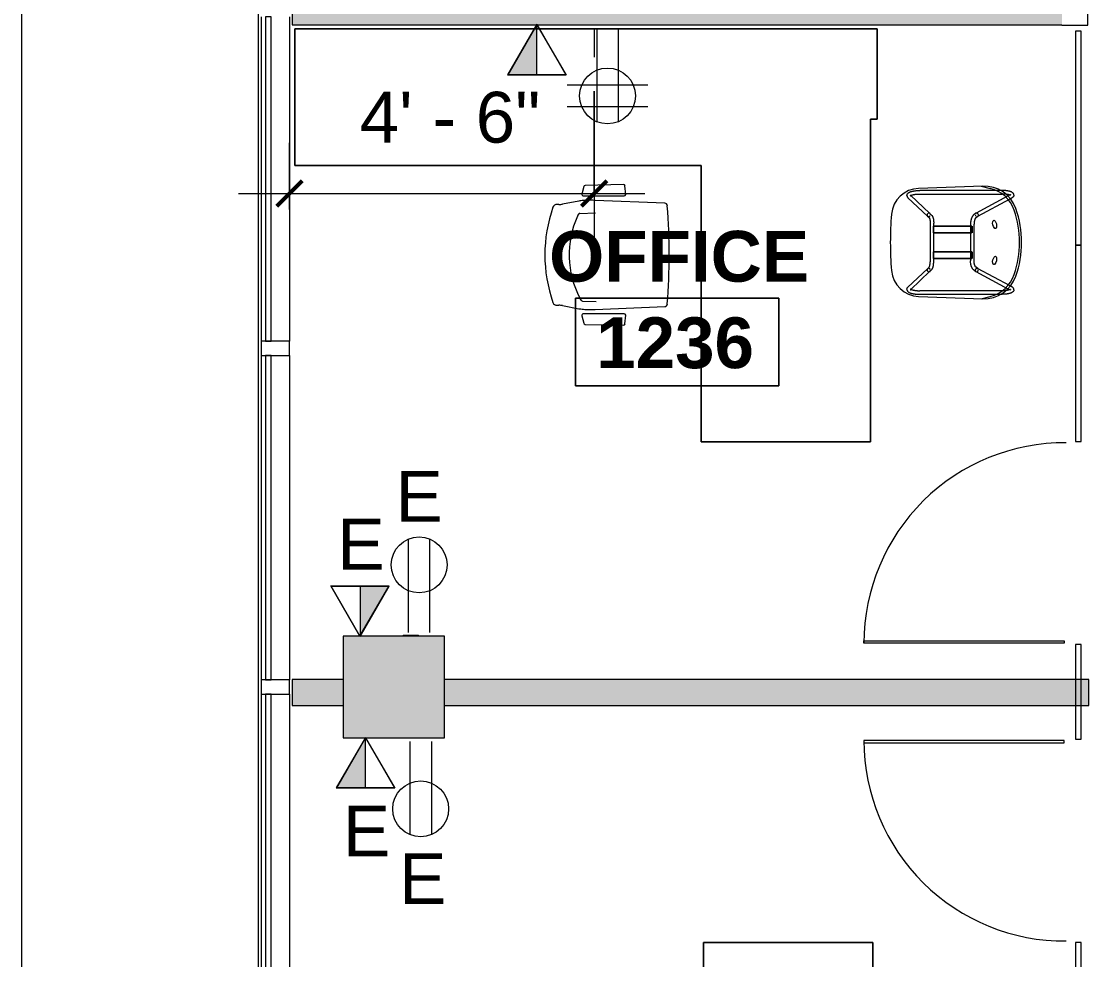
# Model space of a CAD drawing. Header units: inches. Extents: x -326 to 986, y -79 to 1436.
# Drawn here: x -272.6 to -83.5, y 898.2 to 1064.5 of the extents above; entities that cross this region are included whole.
import ezdxf

# ---------------------------------------------------------------- set-up
doc = ezdxf.new("R2010")
doc.units = ezdxf.units.IN
doc.header["$LTSCALE"] = 48
doc.header["$MEASUREMENT"] = 0
for name, color, linetype, lineweight in [('A-ANNO-DIMS', 8, 'Continuous', 9), ('A-ANNO-DIMS-96', 8, 'Continuous', 9), ('A-ANNO-NOTE', 4, 'Continuous', 13), ('A-AREA-IDEN', 1, 'Continuous', 9), ('A-DETL-THIN', 8, 'Continuous', 9), ('A-DOOR', 8, 'Continuous', 13), ('A-GENM', 8, 'Continuous', 9), ('A-GLAZ-CURT', 8, 'Continuous', 9), ('A-GLAZ-CWMG', 8, 'Continuous', 9), ('A-WALL', 8, 'Continuous', 13), ('A-WALL-PATT', 8, 'Continuous', 13), ('E-ELEC-FIXT', 4, 'Continuous', 13), ('I-FURN', 47, 'Continuous', 9), ('S-COLS', 8, 'Continuous', 13)]:
    doc.layers.add(name, color=color, linetype=linetype, lineweight=lineweight)
doc.styles.add('Swis721 Lt BT', font='swissl.ttf', dxfattribs={"height": 9})
doc.styles.add('Swis721 Lt BT_B', font='', dxfattribs={"height": 9})
doc.styles.get('Swis721 Lt BT_B').set_extended_font_data('Swis721 Lt BT', bold=True)
doc.dimstyles.new('OTJ_-_3_32__Linear__1_2__Tolerance', dxfattribs={"dimscale": 12, "dimtxt": 9.497835, "dimasz": 0.375, "dimexe": 0.75, "dimexo": 0.5, "dimgap": 0.5, "dimtad": 1, "dimdec": 1, "dimrnd": 0.5, "dimzin": 3, "dimdsep": 46, "dimlunit": 4, "dimtxsty": 'Swis721 Lt BT', "dimblk1": 'OBLIQUE', "dimblk2": 'OBLIQUE', "dimsah": 1, "dimcen": 0.09, "dimdle": 0.75, "dimazin": 0, "dimtfac": 1, "dimtdec": 4, "dimtix": 1, "dimtmove": 0, "dimatfit": 3, "dimfxl": 1, "dimtvp": 1, "dimfrac": 2, "dimtolj": 1, "dimtzin": 0, "dimarcsym": 2})

# ---------------------------------------------------------------- blocks, each defined once
blk = doc.blocks.new('Concrete-Square-Column - 18 x 18-6977650-Level XX  POWER _ SIGNAL NEW')
at = {"layer": 'S-COLS'}
blk.add_hatch(color=256, dxfattribs=at).paths.add_polyline_path([(-3.86, -9), (9, -9), (9, 9), (-9, 9), (-9, -9)], flags=0)
for p, q in [((9, 9), (-9, 9)), ((-9, 9), (-9, -9)), ((9, -9), (9, 9)), ((-9, -9), (9, -9))]:
    blk.add_line(p, q, dxfattribs=at)
blk = doc.blocks.new('System Panel - Glazed - Offset-8500634-Level XX  POWER _ SIGNAL NEW')
at = {"layer": 'A-GLAZ-CURT'}
for p, q in [((28.75, 1.75), (-28.75, 1.75)), ((-28.75, 1.75), (-28.75, 0.75)), ((-28.75, 0.75), (28.75, 0.75)), ((28.75, 0.75), (28.75, 1.75))]:
    blk.add_line(p, q, dxfattribs=at)
blk = doc.blocks.new('Rectangular Mullion - 2_5_ x 5_ rectangular-V7-Level XX  POWER _ SIGNAL NEW')
at = {"layer": 'A-GLAZ-CWMG'}
for p, q in [((496.64, -13.97), (554.14, -13.97)), ((496.64, -18.97), (554.14, -18.97))]:
    blk.add_line(p, q, dxfattribs=at)
blk = doc.blocks.new('Rectangular Mullion - 2_5_ x 5_ rectangular-8463284-Level XX  POWER _ SIGNAL NEW')
at = {"layer": 'A-GLAZ-CWMG'}
for p, q in [((-1.25, 2.5), (1.25, 2.5)), ((-1.25, -2.5), (-1.25, 2.5)), ((1.25, 2.5), (1.25, -2.5)), ((1.25, -2.5), (-1.25, -2.5))]:
    blk.add_line(p, q, dxfattribs=at)
blk = doc.blocks.new('Furniture 2 - Furniture 2-7943969-Level XX  POWER _ SIGNAL NEW')
at = {"layer": 'I-FURN'}
for p, q in [((-224.15, 1063.12), (-224.15, 1038.9)), ((-120.98, 1063.12), (-224.15, 1063.12)), ((-224.15, 1063.12), (-120.98, 1063.12)), ((-224.15, 1038.9), (-224.15, 1063.12)), ((-120.98, 1047.12), (-120.98, 1063.12)), ((-120.98, 1063.12), (-120.98, 1047.12)), ((-122.15, 989.96), (-122.15, 1047.12)), ((-122.15, 1047.12), (-120.98, 1047.12)), ((-120.98, 1047.12), (-122.15, 1047.12)), ((-122.15, 1047.12), (-122.15, 989.96)), ((-224.15, 1038.9), (-152.15, 1038.9)), ((-152.15, 1038.9), (-224.15, 1038.9)), ((-152.15, 1038.9), (-152.15, 989.96)), ((-152.15, 989.96), (-152.15, 1038.9)), ((-152.15, 989.96), (-122.15, 989.96)), ((-122.15, 989.96), (-152.15, 989.96))]:
    blk.add_line(p, q, dxfattribs=at)
blk = doc.blocks.new('Haworth_Chair_Very-Perforated Conference - Arms-7919528-Level XX  POWER _ SIGNAL NEW')
at = {"layer": 'I-FURN'}
for p, q in [((-8.92, 9.82), (-8.93, 9.49)), ((8.93, 9.49), (8.92, 9.82)), ((-8.99, 8.85), (-9.54, 5.95)), ((9.54, 5.95), (8.99, 8.85)), ((7.35, 5.81), (7.45, 3)), ((-12.31, 4.88), (-12.46, -1.93)), ((-10.78, 5.45), (-12.13, 5.09)), ((-10.47, -2.08), (-10.47, 5.24)), ((-8.18, 5.32), (-8.28, 2.93)), ((10.47, 5.24), (10.47, -2.08)), ((12.13, 5.09), (10.78, 5.45)), ((12.46, -1.93), (12.31, 4.88)), ((-9.66, 3.1), (-9.17, -9.25)), ((9.17, -9.25), (9.66, 3.1)), ((-12.22, -2.2), (-10.7, -2.33)), ((10.7, -2.33), (12.22, -2.2))]:
    blk.add_line(p, q, dxfattribs=at)
for centre, radius, start, end in [((0, -13.38), 25.38, 70.5697, 109.4303), ((-12.59, 9.53), 3.66, 349.3577, 359.4408), ((-8.2, 9.88), 0.726, 109.4303, 184.7942), ((8.2, 9.88), 0.726, 355.2058, 70.5697), ((12.59, 9.53), 3.66, 180.5592, 190.6423), ((0.03, -8.86), 16.55, 65.5881, 117.6868), ((-1.67, 4.48), 8, 169.3577, 171.9368), ((-7.07, 4.46), 1.47, 115.5511, 132.4138), ((6.23, 4.53), 1.8, 56.5647, 69.3688), ((7.07, 5.79), 0.28, 3.4353, 56.5647), ((1.67, 4.48), 8, 8.0632, 10.6423), ((-12.06, 4.84), 0.253, 104.9851, 170.6413), ((-10.72, 5.2), 0.251, 7.6853, 104.9851), ((14.88, 4.07), 24.56, 178.604, 182.266), ((-1.67, 4.48), 8, 171.9368, 178.604), ((-7.9, 5.31), 0.279, 123.4733, 177.7139), ((1.67, 4.48), 8, 1.396, 8.0632), ((-14.88, 4.07), 24.56, 357.734, 1.396), ((10.72, 5.2), 0.251, 75.0149, 172.3147), ((12.06, 4.84), 0.253, 9.3587, 75.0149), ((-12.2, -1.95), 0.26, 176.7236, 265.2764), ((-10.72, -2.08), 0.254, 274.8786, 0.0165), ((10.72, -2.08), 0.254, 179.9835, 265.1214), ((12.2, -1.95), 0.26, 274.7236, 3.2764), ((-8.7, -9.25), 0.465, 180, 270), ((8.7, -9.25), 0.465, 269.8585, 0), ((0, 107.25), 117.28, 265.7439, 274.2561)]:
    blk.add_arc(centre, radius, start, end, dxfattribs=at)
blk = doc.blocks.new('HighTower_Eyes_Guest - HighTower_Eyes_Guest-7934705-Level XX  POWER _ SIGNAL NEW')
at = {"layer": 'I-FURN'}
for p, q in [((-9.2, 7.57), (-9.2, 7.23)), ((-8.57, 7.7), (-8.57, 7.64)), ((-8.57, -7.02), (-8.57, 7.57)), ((-8.43, 8.96), (-8.2, 8.54)), ((-8.3, 9.03), (-8.3, 9.03)), ((-8.18, 8.49), (-5.18, 2.92)), ((-7.71, 8.96), (-7.88, 9.26)), ((-4.63, 3.21), (-7.71, 8.96)), ((7.71, 8.96), (4.62, 3.2)), ((5.17, 2.9), (8.2, 8.54)), ((7.88, 9.26), (7.71, 8.96)), ((8.2, 8.54), (8.43, 8.96)), ((8.3, 9.03), (8.3, 9.03)), ((8.57, 7.57), (8.57, -7.02)), ((9.2, 7.23), (9.2, 7.57)), ((-9.2, 7.23), (-9.2, -7.02)), ((9.2, -7.02), (9.2, 7.19)), ((-9.98, 4.11), (-9.58, -7.25)), ((-9.97, 3.84), (-9.57, 5.45)), ((9.97, 3.84), (9.57, 5.45)), ((9.58, -7.25), (9.98, 4.11)), ((-5.16, 2.9), (-4.92, 2.56)), ((-4.86, 2.48), (-4.82, 2.44)), ((-4.41, 2.93), (-4.65, 3.26)), ((-4.61, 2.28), (-4.56, 2.25)), ((3.25, 2.57), (-3.25, 2.57)), ((-3.25, 1.94), (3.25, 1.94)), ((-2.86, 2.22), (-1.68, 2.22)), ((-2.86, 2.1), (-2.86, 2.17)), ((-2.86, 2.17), (-2.86, 2.12)), ((-2.86, 2.12), (-1.68, 2.12)), ((-2.86, 2.04), (-2.86, 2.1)), ((-2.86, 2.1), (-2.86, 2.04)), ((-2.86, 1.99), (-2.86, 2.03)), ((-2.86, 2.03), (-2.86, 1.99)), ((-2.86, 1.76), (-2.86, 1.96)), ((-2.86, 1.94), (-2.86, 0.38)), ((-1.68, 2.16), (-1.68, 2.1)), ((-1.68, 2.04), (-1.68, 2.09)), ((-1.68, 2.09), (-1.68, 2.04)), ((-1.68, 1.96), (-1.68, 1.76)), ((-1.68, 0.38), (-1.68, 1.94)), ((1.68, 2.22), (2.86, 2.22)), ((1.68, 2.12), (1.68, 2.18)), ((1.68, 2.18), (1.68, 2.12)), ((1.68, 2.12), (2.86, 2.12)), ((1.68, 2.05), (1.68, 2.1)), ((1.68, 2.1), (1.68, 2.05)), ((1.68, 1.76), (1.68, 1.96)), ((1.68, 1.95), (1.68, 0.38)), ((2.86, 2.12), (2.86, 2.18)), ((2.86, 2.18), (2.86, 2.11)), ((2.86, 2.04), (2.86, 2.1)), ((2.86, 2.1), (2.86, 2.04)), ((2.86, 1.99), (2.86, 2.04)), ((2.86, 2.04), (2.86, 1.99)), ((2.86, 1.96), (2.86, 1.76)), ((2.86, 0.38), (2.86, 1.94)), ((4.15, 2.74), (4.12, 2.72)), ((4.34, 2.85), (4.32, 2.84)), ((4.65, 3.26), (4.41, 2.93)), ((4.92, 2.56), (5.16, 2.9)), ((-2.86, 1.43), (-2.86, 1.76)), ((-2.86, -3.21), (-2.86, 1.43)), ((-2.86, 0.38), (-2.86, -0.75)), ((-1.68, 1.76), (-1.68, 1.43)), ((-1.68, 1.43), (-1.68, -3.21)), ((-1.68, -0.75), (-1.68, 0.38)), ((1.68, 1.66), (1.68, 1.76)), ((1.68, 1.43), (1.68, 1.66)), ((1.68, -3.21), (1.68, 1.43)), ((1.68, 0.38), (1.68, -0.75)), ((2.86, 1.76), (2.86, 1.43)), ((2.86, 1.43), (2.86, -3.21)), ((2.86, -0.18), (2.86, 0.38)), ((-2.86, -0.75), (-2.86, -1.82)), ((-2.86, -1.82), (-2.86, -3.07)), ((-1.68, -1.82), (-1.68, -0.75)), ((-1.68, -3.07), (-1.68, -1.82)), ((1.68, -0.75), (1.68, -1.82)), ((1.68, -1.82), (1.68, -3.07)), ((2.86, -0.75), (2.86, -0.18)), ((2.86, -1.82), (2.86, -0.75)), ((2.86, -2.45), (2.86, -1.82)), ((-2.86, -3.07), (-2.86, -4.58)), ((-2.86, -3.37), (-2.86, -3.21)), ((-2.86, -3.53), (-2.86, -3.37)), ((-2.86, -4.6), (-2.86, -3.53)), ((-1.68, -4.58), (-1.68, -3.07)), ((-1.68, -3.21), (-1.68, -3.53)), ((-1.68, -3.53), (-1.68, -4.6)), ((1.68, -3.07), (1.68, -4.58)), ((1.68, -3.53), (1.68, -3.21)), ((1.68, -4.6), (1.68, -3.53)), ((2.86, -3.07), (2.86, -2.45)), ((2.86, -4.58), (2.86, -3.07)), ((2.86, -3.21), (2.86, -3.53)), ((2.86, -3.53), (2.86, -4.6)), ((-5.12, -5.24), (-8.38, -8.72)), ((-7.92, -9.15), (-4.67, -5.67)), ((-4.85, -4.95), (-5.13, -5.25)), ((-4.67, -5.67), (-4.4, -5.38)), ((-4.39, -5.38), (-4.38, -5.37)), ((-4.38, -5.37), (-4.37, -5.37)), ((-3.44, -5.2), (-3.42, -5.2)), ((-2.86, -4.58), (-3.42, -4.58)), ((-3.42, -5.2), (3.42, -5.2)), ((-2.86, -4.58), (-2.86, -4.59)), ((-2.86, -4.6), (-2.86, -4.58)), ((-2.86, -4.59), (-2.86, -4.61)), ((-1.68, -4.6), (-2.86, -4.6)), ((-2.86, -4.61), (-1.68, -4.61)), ((1.68, -4.58), (-1.68, -4.58)), ((-1.68, -4.59), (-1.68, -4.58)), ((-1.68, -4.58), (-1.68, -4.6)), ((-1.68, -4.61), (-1.68, -4.59)), ((1.68, -4.59), (1.68, -4.58)), ((1.68, -4.58), (1.68, -4.6)), ((1.68, -4.61), (1.68, -4.59)), ((1.68, -4.6), (2.86, -4.6)), ((2.86, -4.61), (1.68, -4.61)), ((3.42, -4.58), (2.86, -4.58)), ((2.86, -4.58), (2.86, -4.59)), ((2.86, -4.6), (2.86, -4.58)), ((2.86, -4.59), (2.86, -4.61)), ((4.18, -5.29), (4.15, -5.28)), ((4.34, -4.69), (4.29, -4.67)), ((4.4, -5.38), (4.67, -5.67)), ((4.67, -5.67), (7.92, -9.15)), ((4.72, -4.85), (4.69, -4.83)), ((4.85, -4.95), (4.82, -4.92)), ((5.13, -5.25), (4.85, -4.95)), ((8.38, -8.72), (5.12, -5.24)), ((-9.19, -7.46), (-9.19, -7.38)), ((8.57, -7.08), (8.57, -7.02)), ((8.57, -7.3), (8.57, -7.23)), ((9.18, -7.54), (9.19, -7.46)), ((-9.08, -8.3), (-9.09, -8.23)), ((-8.95, -8.74), (-8.97, -8.68)), ((-8.32, -9.33), (-8.38, -9.33)), ((-8.25, -8.73), (-8.25, -8.72)), ((8.25, -8.73), (8.25, -8.72)), ((8.3, -8.66), (8.31, -8.63)), ((8.49, -8.01), (8.51, -7.95)), ((9.16, -7.78), (9.17, -7.7))]:
    blk.add_line(p, q, dxfattribs=at)
at = {"layer": 'I-FURN', "flags": 128}
for points in [[(-8.39, 9.63), (-8.45, 9.62), (-8.51, 9.61), (-8.57, 9.59), (-8.62, 9.57), (-8.67, 9.54), (-8.71, 9.5), (-8.75, 9.47), (-8.78, 9.43), (-8.81, 9.39), (-8.84, 9.35), (-8.87, 9.31), (-8.89, 9.27), (-8.91, 9.22), (-8.94, 9.18), (-8.96, 9.13), (-8.98, 9.08), (-9, 9.03), (-9.01, 8.98), (-9.03, 8.92), (-9.05, 8.87), (-9.06, 8.81), (-9.08, 8.75), (-9.09, 8.69), (-9.1, 8.63), (-9.11, 8.57), (-9.13, 8.5), (-9.14, 8.44), (-9.15, 8.37), (-9.16, 8.3), (-9.16, 8.24), (-9.17, 8.17), (-9.18, 8.09), (-9.18, 8.02), (-9.19, 7.95), (-9.19, 7.88), (-9.19, 7.81), (-9.2, 7.73), (-9.2, 7.66), (-9.2, 7.59), (-9.2, 7.57)], [(-8.39, 9.63), (-8.32, 9.62), (-8.26, 9.61), (-8.21, 9.59), (-8.15, 9.57), (-8.11, 9.54), (-8.06, 9.5), (-8.03, 9.47), (-7.99, 9.43), (-7.96, 9.39), (-7.93, 9.35), (-7.91, 9.31), (-7.88, 9.27), (-7.88, 9.26)], [(8.39, 9.63), (8.32, 9.62), (8.26, 9.61), (8.21, 9.59), (8.15, 9.57), (8.11, 9.54), (8.06, 9.5), (8.03, 9.47), (7.99, 9.43), (7.96, 9.39), (7.93, 9.35), (7.91, 9.31), (7.88, 9.27), (7.88, 9.26)], [(8.39, 9.63), (8.45, 9.62), (8.51, 9.61), (8.57, 9.59), (8.62, 9.57), (8.67, 9.54), (8.71, 9.5), (8.75, 9.47), (8.78, 9.43), (8.81, 9.39), (8.84, 9.35), (8.87, 9.31), (8.89, 9.27), (8.91, 9.22), (8.94, 9.18), (8.96, 9.13), (8.98, 9.08), (9, 9.03), (9.01, 8.98), (9.03, 8.92), (9.05, 8.87), (9.06, 8.81), (9.08, 8.75), (9.09, 8.69), (9.1, 8.63), (9.11, 8.57), (9.13, 8.5), (9.14, 8.44), (9.15, 8.37), (9.16, 8.3), (9.16, 8.24), (9.17, 8.17), (9.18, 8.09), (9.18, 8.02), (9.19, 7.95), (9.19, 7.88), (9.19, 7.81), (9.2, 7.73), (9.2, 7.66), (9.2, 7.59), (9.2, 7.57)], [(-8.56, 7.9), (-8.57, 7.83), (-8.57, 7.77), (-8.57, 7.7)], [(-8.57, 7.64), (-8.57, 7.57), (-8.57, 7.57)], [(-8.54, 8.2), (-8.54, 8.15), (-8.55, 8.09), (-8.56, 8.03)], [(-8.56, 8.03), (-8.56, 7.96), (-8.56, 7.9)], [(-8.38, 8.88), (-8.4, 8.85), (-8.41, 8.81), (-8.42, 8.78), (-8.43, 8.74), (-8.45, 8.69), (-8.46, 8.65), (-8.47, 8.6), (-8.48, 8.55), (-8.49, 8.5), (-8.5, 8.44), (-8.51, 8.39), (-8.52, 8.33), (-8.53, 8.27), (-8.54, 8.21)], [(-8.47, 9.03), (-8.47, 9.03), (-8.46, 9.02), (-8.46, 9.01), (-8.45, 9), (-8.44, 8.98), (-8.43, 8.96)], [(-8.32, 9.01), (-8.32, 9), (-8.34, 8.98), (-8.35, 8.96), (-8.36, 8.94), (-8.37, 8.91), (-8.38, 8.88)], [(-8.3, 9.03), (-8.31, 9.02), (-8.32, 9.01)], [(8.3, 9.03), (8.31, 9.02), (8.32, 9.01)], [(8.32, 9.01), (8.32, 9), (8.34, 8.98), (8.35, 8.96), (8.36, 8.94), (8.37, 8.91), (8.38, 8.88)], [(8.38, 8.88), (8.4, 8.85), (8.41, 8.81), (8.42, 8.78), (8.43, 8.74), (8.45, 8.69), (8.46, 8.65), (8.47, 8.6), (8.48, 8.55), (8.49, 8.5), (8.5, 8.44), (8.51, 8.39), (8.52, 8.33), (8.53, 8.27), (8.54, 8.21)], [(8.47, 9.03), (8.47, 9.03), (8.46, 9.02), (8.46, 9.01), (8.45, 9), (8.44, 8.98), (8.43, 8.96)], [(8.54, 8.2), (8.54, 8.15), (8.55, 8.09), (8.56, 8.03)], [(8.56, 8.03), (8.56, 7.96), (8.56, 7.9)], [(8.56, 7.9), (8.57, 7.83), (8.57, 7.77), (8.57, 7.7), (8.57, 7.64), (8.57, 7.57), (8.57, 7.57)], [(-4.92, 2.56), (-4.89, 2.52), (-4.86, 2.48)], [(-4.82, 2.44), (-4.78, 2.41), (-4.74, 2.37), (-4.7, 2.34), (-4.66, 2.31), (-4.61, 2.28)], [(-4.56, 2.25), (-4.52, 2.22), (-4.47, 2.2)], [(-4.47, 2.2), (-4.41, 2.17), (-4.36, 2.15)], [(-4.41, 2.93), (-4.4, 2.91), (-4.39, 2.9), (-4.38, 2.89), (-4.36, 2.87), (-4.34, 2.85), (-4.32, 2.84), (-4.3, 2.82), (-4.28, 2.8), (-4.25, 2.79)], [(-4.36, 2.15), (-4.31, 2.12), (-4.25, 2.1)], [(-4.25, 2.79), (-4.22, 2.77), (-4.19, 2.75), (-4.15, 2.74), (-4.12, 2.72), (-4.08, 2.71), (-4.04, 2.69), (-4, 2.68), (-3.96, 2.66)], [(-4.25, 2.1), (-4.19, 2.08), (-4.14, 2.07), (-4.08, 2.05), (-4.02, 2.03), (-3.96, 2.02), (-3.9, 2.01), (-3.83, 1.99), (-3.77, 1.98), (-3.71, 1.97), (-3.64, 1.96), (-3.58, 1.96)], [(-3.96, 2.66), (-3.91, 2.65), (-3.87, 2.64), (-3.82, 2.63), (-3.77, 2.62), (-3.72, 2.61), (-3.67, 2.6), (-3.62, 2.59), (-3.57, 2.59), (-3.52, 2.58), (-3.46, 2.58), (-3.41, 2.57), (-3.36, 2.57), (-3.3, 2.57), (-3.25, 2.57)], [(-3.58, 1.96), (-3.51, 1.95), (-3.45, 1.95), (-3.38, 1.94), (-3.32, 1.94), (-3.25, 1.94)], [(3.62, 2.59), (3.57, 2.59), (3.52, 2.58), (3.46, 2.58), (3.41, 2.57), (3.36, 2.57), (3.3, 2.57), (3.25, 2.57)], [(3.58, 1.96), (3.51, 1.95), (3.45, 1.95), (3.38, 1.94), (3.32, 1.94), (3.25, 1.94)], [(3.9, 2.01), (3.83, 1.99), (3.77, 1.98), (3.71, 1.97), (3.64, 1.96), (3.58, 1.96)], [(3.82, 2.63), (3.77, 2.62), (3.72, 2.61), (3.67, 2.6), (3.62, 2.59)], [(3.91, 2.65), (3.87, 2.64), (3.82, 2.63)], [(4.86, 2.48), (4.82, 2.44), (4.78, 2.41), (4.74, 2.37), (4.7, 2.34), (4.66, 2.31), (4.61, 2.28), (4.56, 2.25), (4.52, 2.22), (4.47, 2.2), (4.41, 2.17), (4.36, 2.15), (4.31, 2.12), (4.25, 2.1), (4.19, 2.08), (4.14, 2.07), (4.08, 2.05), (4.02, 2.03), (3.96, 2.02), (3.9, 2.01)], [(4.04, 2.69), (4, 2.68), (3.96, 2.66), (3.91, 2.65)], [(4.12, 2.72), (4.08, 2.71), (4.04, 2.69)], [(4.25, 2.79), (4.22, 2.77), (4.19, 2.75), (4.15, 2.74)], [(4.32, 2.84), (4.3, 2.82), (4.28, 2.8), (4.25, 2.79)], [(4.38, 2.89), (4.36, 2.87), (4.34, 2.85)], [(4.41, 2.93), (4.4, 2.91), (4.39, 2.9), (4.38, 2.89)], [(4.92, 2.56), (4.89, 2.52), (4.86, 2.48)], [(-4.85, -4.95), (-4.82, -4.92), (-4.79, -4.89), (-4.76, -4.87), (-4.72, -4.85), (-4.69, -4.83), (-4.65, -4.81), (-4.62, -4.79)], [(-4.62, -4.79), (-4.58, -4.77), (-4.54, -4.75)], [(-4.54, -4.75), (-4.5, -4.74), (-4.46, -4.73), (-4.42, -4.71), (-4.38, -4.7), (-4.34, -4.69), (-4.29, -4.67), (-4.25, -4.66)], [(-4.4, -5.38), (-4.4, -5.38), (-4.39, -5.38)], [(-4.37, -5.37), (-4.36, -5.36), (-4.35, -5.35), (-4.33, -5.34)], [(-4.33, -5.34), (-4.31, -5.33), (-4.29, -5.33), (-4.26, -5.32), (-4.24, -5.31), (-4.21, -5.3), (-4.18, -5.29), (-4.15, -5.28)], [(-4.25, -4.66), (-4.2, -4.65), (-4.16, -4.64), (-4.11, -4.64), (-4.06, -4.63), (-4.01, -4.62), (-3.96, -4.61), (-3.91, -4.61), (-3.86, -4.6)], [(-4.15, -5.28), (-4.11, -5.27), (-4.08, -5.27), (-4.04, -5.26), (-4, -5.25), (-3.97, -5.24), (-3.93, -5.24), (-3.88, -5.23), (-3.84, -5.23)], [(-3.86, -4.6), (-3.81, -4.6), (-3.76, -4.59)], [(-3.84, -5.23), (-3.8, -5.22), (-3.76, -5.22)], [(-3.76, -4.59), (-3.7, -4.59), (-3.65, -4.58)], [(-3.76, -5.22), (-3.71, -5.21), (-3.67, -5.21), (-3.62, -5.21), (-3.58, -5.21), (-3.53, -5.2), (-3.49, -5.2), (-3.44, -5.2)], [(-3.65, -4.58), (-3.6, -4.58), (-3.54, -4.58), (-3.49, -4.58), (-3.44, -4.58), (-3.42, -4.58)], [(3.65, -4.58), (3.6, -4.58), (3.54, -4.58), (3.49, -4.58), (3.44, -4.58), (3.42, -4.58)], [(3.8, -5.22), (3.76, -5.22), (3.71, -5.21), (3.67, -5.21), (3.62, -5.21), (3.58, -5.21), (3.53, -5.2), (3.49, -5.2), (3.44, -5.2), (3.42, -5.2)], [(4.2, -4.65), (4.16, -4.64), (4.11, -4.64), (4.06, -4.63), (4.01, -4.62), (3.96, -4.61), (3.91, -4.61), (3.86, -4.6), (3.81, -4.6), (3.76, -4.59), (3.7, -4.59), (3.65, -4.58)], [(3.93, -5.24), (3.88, -5.23), (3.84, -5.23), (3.8, -5.22)], [(4, -5.25), (3.97, -5.24), (3.93, -5.24)], [(4.15, -5.28), (4.11, -5.27), (4.08, -5.27), (4.04, -5.26), (4, -5.25)], [(4.26, -5.32), (4.24, -5.31), (4.21, -5.3), (4.18, -5.29)], [(4.29, -4.67), (4.25, -4.66), (4.2, -4.65)], [(4.33, -5.34), (4.31, -5.33), (4.29, -5.33), (4.26, -5.32)], [(4.37, -5.37), (4.36, -5.36), (4.35, -5.35), (4.33, -5.34)], [(4.42, -4.71), (4.38, -4.7), (4.34, -4.69)], [(4.4, -5.38), (4.4, -5.38), (4.39, -5.38), (4.38, -5.37), (4.37, -5.37)], [(4.5, -4.74), (4.46, -4.73), (4.42, -4.71)], [(4.69, -4.83), (4.65, -4.81), (4.62, -4.79), (4.58, -4.77), (4.54, -4.75), (4.5, -4.74)], [(4.82, -4.92), (4.79, -4.89), (4.76, -4.87), (4.72, -4.85)], [(-9.19, -7.38), (-9.19, -7.29), (-9.2, -7.21), (-9.2, -7.13), (-9.2, -7.04), (-9.2, -7.02)], [(-9.17, -7.68), (-9.17, -7.62), (-9.18, -7.54), (-9.19, -7.46)], [(-8.55, -7.6), (-8.55, -7.53), (-8.56, -7.45), (-8.56, -7.38), (-8.57, -7.3), (-8.57, -7.23), (-8.57, -7.15), (-8.57, -7.08), (-8.57, -7.02)], [(8.55, -7.6), (8.55, -7.53), (8.56, -7.45)], [(8.56, -7.45), (8.56, -7.38), (8.57, -7.3)], [(8.57, -7.23), (8.57, -7.15), (8.57, -7.08)], [(9.17, -7.68), (9.17, -7.62), (9.18, -7.54)], [(9.19, -7.46), (9.19, -7.38), (9.19, -7.29), (9.2, -7.21), (9.2, -7.13)], [(9.2, -7.13), (9.2, -7.04), (9.2, -7.02)], [(-9.15, -7.83), (-9.16, -7.78), (-9.17, -7.7)], [(-9.12, -8.08), (-9.13, -8.01), (-9.14, -7.93), (-9.15, -7.86)], [(-9.09, -8.23), (-9.1, -8.16), (-9.12, -8.08)], [(-9.03, -8.5), (-9.04, -8.43), (-9.06, -8.37), (-9.08, -8.3)], [(-8.97, -8.68), (-8.99, -8.62), (-9.01, -8.56), (-9.03, -8.5)], [(-8.9, -8.84), (-8.93, -8.79), (-8.95, -8.74)], [(-8.65, -9.2), (-8.69, -9.16), (-8.73, -9.12), (-8.77, -9.08), (-8.8, -9.04), (-8.83, -8.99), (-8.85, -8.94), (-8.88, -8.9), (-8.9, -8.84)], [(-8.38, -9.33), (-8.45, -9.31), (-8.51, -9.29), (-8.56, -9.27), (-8.61, -9.24), (-8.65, -9.2)], [(-8.53, -7.8), (-8.53, -7.74), (-8.54, -7.67), (-8.55, -7.6)], [(-8.34, -8.57), (-8.36, -8.53), (-8.37, -8.49), (-8.39, -8.45), (-8.4, -8.4), (-8.42, -8.35), (-8.43, -8.3), (-8.45, -8.25), (-8.46, -8.19), (-8.47, -8.13), (-8.48, -8.07), (-8.49, -8.01), (-8.51, -7.95), (-8.52, -7.88), (-8.52, -7.81)], [(-8.38, -8.73), (-8.38, -8.72), (-8.38, -8.72)], [(-8.3, -8.66), (-8.31, -8.63), (-8.33, -8.6), (-8.34, -8.57)], [(-8.32, -9.33), (-8.25, -9.33), (-8.19, -9.31), (-8.13, -9.29), (-8.08, -9.27)], [(-8.26, -8.71), (-8.27, -8.7), (-8.29, -8.68), (-8.3, -8.66)], [(-8.25, -8.72), (-8.25, -8.72), (-8.26, -8.71)], [(-8.07, -9.27), (-8.02, -9.24), (-7.98, -9.2), (-7.94, -9.16), (-7.92, -9.15)], [(8.31, -9.33), (8.25, -9.33), (8.19, -9.31), (8.13, -9.29), (8.07, -9.27), (8.02, -9.24), (7.98, -9.2), (7.94, -9.16), (7.92, -9.15)], [(8.25, -8.72), (8.25, -8.72), (8.26, -8.71)], [(8.26, -8.71), (8.27, -8.7), (8.29, -8.68), (8.3, -8.66)], [(8.31, -8.63), (8.33, -8.6), (8.34, -8.57), (8.36, -8.53), (8.37, -8.49), (8.39, -8.45), (8.4, -8.4), (8.42, -8.35), (8.43, -8.3), (8.45, -8.25), (8.46, -8.19)], [(8.32, -9.33), (8.38, -9.33), (8.45, -9.31), (8.51, -9.29), (8.56, -9.27), (8.61, -9.24), (8.65, -9.2), (8.69, -9.16), (8.73, -9.12), (8.77, -9.08)], [(8.38, -8.73), (8.38, -8.72), (8.38, -8.72)], [(8.46, -8.19), (8.47, -8.13), (8.48, -8.07), (8.49, -8.01)], [(8.51, -7.95), (8.52, -7.88), (8.52, -7.81)], [(8.53, -7.8), (8.53, -7.74), (8.54, -7.67), (8.55, -7.6)], [(8.77, -9.08), (8.8, -9.04), (8.83, -8.99)], [(8.83, -8.99), (8.85, -8.94), (8.88, -8.9), (8.9, -8.85)], [(8.9, -8.84), (8.93, -8.79), (8.95, -8.74), (8.97, -8.68), (8.99, -8.62), (9.01, -8.56)], [(9.01, -8.56), (9.03, -8.5), (9.04, -8.43), (9.06, -8.37), (9.08, -8.3), (9.09, -8.23)], [(9.09, -8.23), (9.1, -8.16), (9.12, -8.08), (9.13, -8.01)], [(9.13, -8.01), (9.14, -7.93), (9.15, -7.86), (9.16, -7.78)]]:
    blk.add_lwpolyline(points, dxfattribs=at)
at = {"layer": 'I-FURN'}
for centre, radius, start, end in [((-3.98, 4.32), 6, 109.4725, 182), ((-3.75, 4), 6, 108.8918, 166), ((0, -6.94), 17.94, 70.5275, 109.4725), ((0, -6.94), 17.94, 70.5275, 109.4725), ((0, -6.94), 17.57, 71.1082, 108.8918), ((3.75, 4), 6, 14, 71.1082), ((3.98, 4.32), 6, 358, 70.5275), ((-4.58, -7.08), 5, 182, 265.3163), ((4.58, -7.08), 5, 274.6837, 358), ((0, 48.87), 61.14, 265.3163, 274.6837)]:
    blk.add_arc(centre, radius, start, end, dxfattribs=at)
for centre, major_axis in [((-3.19, 6.22), (0.731, 0.169)), ((3.19, 6.22), (-0.731, 0.169))]:
    blk.add_ellipse(centre, major_axis=major_axis, ratio=0.429347, dxfattribs=at)
for centre, major_axis, ratio, start_param, end_param in [((-4.9, 3.07), (0.275, 0.148), 0.846149, 2.052238, 3.141593), ((-4.91, 3.08), (0.255, 0.181), 0.826969, 2.348734, 2.610534), ((-4.91, 3.08), (0.255, 0.181), 0.826969, 2.610534, 2.872333), ((-4.9, 3.07), (0.275, 0.148), 0.846149, 3.141593, 3.361235), ((-4.91, 3.08), (0.255, 0.181), 0.826969, 3.134132, 3.141593), ((-4.9, 3.07), (0.275, 0.148), 0.846149, 1.790439, 2.052238), ((-4.9, 3.07), (0.275, 0.148), 0.846149, 1.107926, 1.790439), ((-4.91, 3.08), (0.255, 0.181), 0.826969, 3.670142, 3.899693), ((-4.91, 3.08), (0.255, 0.181), 0.826969, 4.18133, 4.342747), ((-4.9, 3.07), (0.275, 0.148), 0.846149, 0.834036, 1.005041), ((-4.91, 3.08), (0.255, 0.181), 0.826969, 4.507518, 4.704929), ((-4.9, 3.07), (0.275, 0.148), 0.846149, 0.550687, 0.743241), ((-4.9, 3.07), (0.275, 0.148), 0.846149, 4.670232, 4.932031), ((-4.9, 3.07), (0.275, 0.148), 0.846149, 0.245101, 0.481442), ((-4.9, 3.07), (0.275, 0.148), 0.846149, 0, 0.219642), ((-4.91, 3.08), (0.255, 0.181), 0.826969, 6.042005, 6.283185), ((-4.9, 3.07), (0.275, 0.148), 0.846149, 6.241028, 6.283185), ((-4.9, 3.07), (0.275, 0.148), 0.846149, 6.055057, 6.234538), ((-4.91, 3.08), (0.255, 0.181), 0.826969, 5.50754, 5.687096), ((4.9, 3.05), (-0.275, 0.148), 0.846149, 0.345403, 0.565756), ((4.9, 3.05), (-0.275, 0.148), 0.846149, 6.063543, 6.500328), ((4.91, 3.08), (-0.255, 0.181), 0.826969, 0.00746, 0.24118), ((4.9, 3.05), (-0.275, 0.148), 0.846149, 0.827555, 1.089355), ((4.91, 3.08), (-0.255, 0.181), 0.826969, 0, 0.00746), ((4.9, 3.05), (-0.275, 0.148), 0.846149, 1.354803, 1.853974), ((4.91, 3.08), (-0.255, 0.181), 0.826969, 1.606635, 1.840056), ((4.9, 3.05), (-0.275, 0.148), 0.846149, 3.141593, 5.278145), ((4.91, 3.08), (-0.255, 0.181), 0.826969, 1.940439, 2.101855), ((4.9, 3.05), (-0.275, 0.148), 0.846149, 2.218705, 2.398351), ((4.9, 3.05), (-0.275, 0.148), 0.846149, 2.707661, 3.141593), ((4.91, 3.08), (-0.255, 0.181), 0.826969, 2.887254, 3.141593), ((4.91, 3.08), (-0.255, 0.181), 0.826969, 3.141593, 3.149053), ((4.91, 3.08), (-0.255, 0.181), 0.826969, 3.769872, 3.934451), ((4.91, 3.08), (-0.255, 0.181), 0.826969, 3.478649, 3.672652), ((-4.9, -5.46), (-0.227, 0.214), 0.915808, 0.509455, 0.712684), ((-4.9, -5.45), (-0.228, 0.213), 0.916448, 0.533321, 0.702853), ((-4.9, -5.46), (-0.227, 0.214), 0.915808, 0.784647, 0.974484), ((-4.9, -5.45), (-0.228, 0.213), 0.916448, 0.009723, 0.444268), ((-4.9, -5.46), (-0.227, 0.214), 0.915808, 0.242642, 0.450885), ((-4.9, -5.45), (-0.228, 0.213), 0.916448, 0.795121, 0.965985), ((-4.9, -5.46), (-0.227, 0.214), 0.915808, 1.050468, 1.236283), ((-4.9, -5.45), (-0.228, 0.213), 0.916448, 1.05692, 1.229009), ((-4.9, -5.46), (-0.227, 0.214), 0.915808, 0, 0.189085), ((-4.9, -5.46), (-0.227, 0.214), 0.915808, 1.315063, 2.021681), ((-4.9, -5.46), (-0.227, 0.214), 0.915808, 6.210471, 6.283185), ((-4.9, -5.45), (-0.228, 0.213), 0.916448, 0, 0.009723), ((-4.9, -5.46), (-0.227, 0.214), 0.915808, 5.948672, 6.135181), ((-4.9, -5.45), (-0.228, 0.213), 0.916448, 1.580519, 1.75543), ((-4.9, -5.45), (-0.228, 0.213), 0.916448, 5.56365, 5.74036), ((-4.9, -5.45), (-0.228, 0.213), 0.916448, 5.320724, 5.50751), ((-4.9, -5.45), (-0.228, 0.213), 0.916448, 4.198513, 4.953354), ((-4.9, -5.45), (-0.228, 0.213), 0.916448, 2.889516, 3.151315), ((-4.9, -5.46), (-0.227, 0.214), 0.915808, 4.146457, 4.639675), ((-4.9, -5.45), (-0.228, 0.213), 0.916448, 3.151315, 3.413115), ((-4.9, -5.46), (-0.227, 0.214), 0.915808, 3.141593, 3.330678), ((-4.9, -5.45), (-0.228, 0.213), 0.916448, 3.44224, 3.65847), ((-4.9, -5.45), (-0.228, 0.213), 0.916448, 3.715896, 3.900759), ((4.9, -5.45), (0.228, 0.213), 0.916448, 1.333117, 2.084672), ((4.9, -5.45), (0.228, 0.213), 0.916448, 2.870071, 3.393669), ((4.9, -5.46), (0.227, 0.214), 0.915808, 1.708067, 1.90531), ((4.9, -5.46), (0.227, 0.214), 0.915808, 2.952507, 3.214307), ((4.9, -5.46), (0.227, 0.214), 0.915808, 1.381711, 1.64351), ((4.9, -5.45), (0.228, 0.213), 0.916448, 0.777465, 0.963998), ((4.9, -5.45), (0.228, 0.213), 0.916448, 0.513876, 0.700969), ((4.9, -5.46), (0.227, 0.214), 0.915808, 0.433971, 0.596313), ((4.9, -5.45), (0.228, 0.213), 0.916448, 4.52041, 4.702666), ((4.9, -5.46), (0.227, 0.214), 0.915808, 0, 0.072714), ((4.9, -5.46), (0.227, 0.214), 0.915808, 4.785103, 4.967793), ((4.9, -5.45), (0.228, 0.213), 0.916448, 6.273463, 6.283185), ((4.9, -5.45), (0.228, 0.213), 0.916448, 5.831055, 6.273463), ((4.9, -5.46), (0.227, 0.214), 0.915808, 6.0941, 6.283185), ((4.9, -5.46), (0.227, 0.214), 0.915808, 5.046902, 5.232443), ((4.9, -5.45), (0.228, 0.213), 0.916448, 5.047749, 5.226265), ((4.9, -5.46), (0.227, 0.214), 0.915808, 5.832301, 6.038333), ((4.9, -5.46), (0.227, 0.214), 0.915808, 5.570501, 5.771722), ((4.9, -5.45), (0.228, 0.213), 0.916448, 5.567762, 5.749864), ((4.9, -5.45), (0.228, 0.213), 0.916448, 5.304591, 5.488065), ((4.9, -5.46), (0.227, 0.214), 0.915808, 5.308702, 5.498326), ((-4.9, -5.45), (-0.228, 0.213), 0.916448, 1.842318, 2.019215), ((-4.9, -5.45), (-0.228, 0.213), 0.916448, 2.104118, 2.283912), ((-4.9, -5.46), (-0.227, 0.214), 0.915808, 2.105874, 2.283481), ((-4.9, -5.46), (-0.227, 0.214), 0.915808, 2.369337, 2.807079), ((-4.9, -5.45), (-0.228, 0.213), 0.916448, 2.365917, 2.550664), ((-4.9, -5.45), (-0.228, 0.213), 0.916448, 2.627717, 2.823607), ((-4.9, -5.46), (-0.227, 0.214), 0.915808, 3.068879, 3.141593), ((4.9, -5.45), (0.228, 0.213), 0.916448, 3.444857, 3.655469), ((4.9, -5.46), (0.227, 0.214), 0.915808, 3.476106, 3.64927), ((4.9, -5.45), (0.228, 0.213), 0.916448, 3.721868, 3.917268), ((4.9, -5.46), (0.227, 0.214), 0.915808, 3.737905, 3.91334), ((4.9, -5.45), (0.228, 0.213), 0.916448, 3.990302, 4.179068), ((4.9, -5.46), (0.227, 0.214), 0.915808, 3.999705, 4.176851), ((4.9, -5.45), (0.228, 0.213), 0.916448, 4.255966, 4.440867), ((4.9, -5.46), (0.227, 0.214), 0.915808, 4.261504, 4.44028)]:
    blk.add_ellipse(centre, major_axis=major_axis, ratio=ratio, start_param=start_param, end_param=end_param, dxfattribs=at)
blk = doc.blocks.new('PS - Power Device _Wall Base_ - Duplex EXISTING-8002714-Level XX  POWER _ SIGNAL NEW')
at = {"layer": 'E-ELEC-FIXT'}
for p, q in [((-182.73, 1068.68), (-179.98, 1068.68)), ((-182.73, 1068.68), (-182.73, 1068.49)), ((-179.98, 1068.49), (-179.98, 1068.68))]:
    blk.add_line(p, q, dxfattribs=at)
blk = doc.blocks.new('System Panel - Glazed - Offset-8644440-Level XX  POWER _ SIGNAL NEW')
at = {"layer": 'A-GLAZ-CURT'}
for p, q in [((17.9, 1.75), (-17.9, 1.75)), ((-17.9, 1.75), (-17.9, 0.75)), ((-17.9, 0.75), (17.9, 0.75)), ((17.9, 0.75), (17.9, 1.75))]:
    blk.add_line(p, q, dxfattribs=at)
blk = doc.blocks.new('System Panel - Glazed - Offset-8644490-Level XX  POWER _ SIGNAL NEW')
at = {"layer": 'A-GLAZ-CURT'}
for p, q in [((8.39, 1.75), (-8.39, 1.75)), ((-8.39, 1.75), (-8.39, 0.75)), ((-8.39, 0.75), (8.39, 0.75)), ((8.39, 0.75), (8.39, 1.75))]:
    blk.add_line(p, q, dxfattribs=at)
blk = doc.blocks.new('CW-Single Glass Door - Full Rail - Long Pull-8641682-Level XX  POWER _ SIGNAL NEW')
at = {"layer": 'A-DOOR'}
for p, q in [((-17.375, -1.25), (-17.75, -1.25)), ((-17.75, -1.25), (-17.75, -36.75)), ((-17.375, -36.75), (-17.375, -1.25)), ((-17.75, -36.75), (-17.375, -36.75))]:
    blk.add_line(p, q, dxfattribs=at)
blk.add_arc((-17.75, -1.25), 35.5, 270, 0.5, dxfattribs=at)
blk = doc.blocks.new('System Panel - Glazed - Offset-8642975-Level XX  POWER _ SIGNAL NEW')
at = {"layer": 'A-GLAZ-CURT'}
for p, q in [((18.96, 1.75), (-18.96, 1.75)), ((-18.96, 1.75), (-18.96, 0.75)), ((-18.96, 0.75), (18.96, 0.75)), ((18.96, 0.75), (18.96, 1.75))]:
    blk.add_line(p, q, dxfattribs=at)
blk = doc.blocks.new('CW-Single Glass Door - Full Rail - Long Pull-8641691-Level XX  POWER _ SIGNAL NEW')
at = {"layer": 'A-DOOR'}
for p, q in [((-17.75, 36.75), (-17.375, 36.75)), ((-17.75, 1.25), (-17.75, 36.75)), ((-17.375, 36.75), (-17.375, 1.25)), ((-17.375, 1.25), (-17.75, 1.25))]:
    blk.add_line(p, q, dxfattribs=at)
blk.add_arc((-17.75, 1.25), 35.5, 359.5, 90, dxfattribs=at)
blk = doc.blocks.new('System Panel - Glazed - Offset-8644491-Level XX  POWER _ SIGNAL NEW')
at = {"layer": 'A-GLAZ-CURT'}
for p, q in [((17.38, 1.75), (-17.38, 1.75)), ((-17.38, 1.75), (-17.38, 0.75)), ((-17.38, 0.75), (17.38, 0.75)), ((17.38, 0.75), (17.38, 1.75))]:
    blk.add_line(p, q, dxfattribs=at)
blk = doc.blocks.new('Furniture 4 - Furniture 2-8662399-Level XX  POWER _ SIGNAL NEW')
at = {"layer": 'I-FURN'}
for p, q in [((-121.72, 901.25), (-151.72, 901.25)), ((-151.72, 901.25), (-151.72, 852.31)), ((-151.72, 852.31), (-151.72, 901.25)), ((-151.72, 901.25), (-121.72, 901.25)), ((-121.72, 844.09), (-121.72, 901.25)), ((-121.72, 901.25), (-121.72, 844.09)), ((-151.72, 852.31), (-223.72, 852.31)), ((-223.72, 852.31), (-223.72, 828.3)), ((-223.72, 828.3), (-223.72, 852.31)), ((-223.72, 852.31), (-151.72, 852.31)), ((-120.54, 844.09), (-121.72, 844.09)), ((-121.72, 844.09), (-120.54, 844.09)), ((-120.54, 828.3), (-120.54, 844.09)), ((-120.54, 844.09), (-120.54, 828.3))]:
    blk.add_line(p, q, dxfattribs=at)
blk = doc.blocks.new('Generic Models 1 - Generic Models 5-8667745-Level XX  POWER _ SIGNAL NEW')
at = {"layer": 'A-GENM'}
for p, q in [((2473.15, 797.5), (2473.15, -428.5)), ((2515.15, -386.5), (2515.15, 755.58))]:
    blk.add_line(p, q, dxfattribs=at)
blk = doc.blocks.new('Room Tag - Room Name and Number-3379422-Level XX  POWER _ SIGNAL NEW')
at = {"layer": 'A-AREA-IDEN'}
for p, q in [((-0.1881, -0.1636), (-0.1881, -0.0018)), ((-0.1881, -0.0018), (0.1869, -0.0018)), ((0.1869, -0.0018), (-0.1881, -0.0018)), ((-0.1881, -0.0018), (-0.1881, -0.1636)), ((0.1869, -0.0018), (0.1869, -0.1636)), ((0.1869, -0.1636), (0.1869, -0.0018)), ((0.1869, -0.1636), (-0.1881, -0.1636)), ((-0.1881, -0.1636), (0.1869, -0.1636))]:
    blk.add_line(p, q, dxfattribs=at)
blk = doc.blocks.new('DIMBLOCK3-Level XX  POWER _ SIGNAL NEW')
at = {"layer": 'A-ANNO-DIMS-96', "transparency": 16777216}
for p, q in [((-171.11, 1052.12), (-171.11, 1024.96)), ((-171.11, 1033.96), (-171.11, 1052.12)), ((-225.11, 1031.15), (-225.11, 1042.96)), ((-234.11, 1033.96), (-162.11, 1033.96)), ((-225.11, 1033.96), (-225.11, 1031.15))]:
    blk.add_line(p, q, dxfattribs=at)
at = {"layer": 'A-ANNO-DIMS-96', "lineweight": 50, "transparency": 16777216}
for p, q in [((-225.11, 1033.96), (-222.86, 1036.21)), ((-171.11, 1033.96), (-168.86, 1036.21)), ((-225.11, 1033.96), (-227.36, 1031.71)), ((-171.11, 1033.96), (-173.36, 1031.71))]:
    blk.add_line(p, q, dxfattribs=at)
at = {"layer": 'A-ANNO-DIMS-96', "color": 0, "transparency": 16777216, "insert": (-212.66, 1051.98), "char_height": 9, "width": 34.9159, "attachment_point": 1, "line_spacing_factor": 1.005062, "style": 'Swis721 Lt BT'}
blk.add_mtext('4\' - 6"', dxfattribs=at)
blk = doc.blocks.new('_Oblique')
at = {"color": 0, "linetype": 'ByBlock', "lineweight": -2}
blk.add_line((-0.5, -0.5), (0.5, 0.5), dxfattribs=at)

msp = doc.modelspace()

# ---------------------------------------------------------------- hatches: boundary and pattern name
at = {"layer": 'A-ANNO-NOTE'}
for points in [[(-181.29, 1055), (-181.29, 1063.94), (-186.45, 1055)], [(-212.57, 955.47), (-207.41, 964.4), (-212.57, 964.4)], [(-212.57, 955.47), (-207.41, 964.4), (-212.57, 964.4)], [(-211.65, 928.67), (-211.65, 937.6), (-216.81, 928.67)]]:
    msp.add_hatch(color=256, dxfattribs=at).paths.add_polyline_path(points, flags=0)
at = {"layer": 'A-WALL-PATT'}
msp.add_hatch(color=256, dxfattribs=at).paths.add_polyline_path([(-114.68, 1063.87), (-88.23, 1063.87), (-88.23, 1068.49), (-224.61, 1068.49), (-224.61, 1063.87), (-120.98, 1063.87)], flags=0)
h = msp.add_hatch(color=256, dxfattribs=at)
h.paths.add_polyline_path([(-114.68, 943.22), (-83.48, 943.22), (-83.48, 947.85), (-197.61, 947.85), (-197.61, 943.22), (-122.15, 943.22)], flags=0)
h.paths.add_polyline_path([(-224.61, 943.22), (-215.61, 943.22), (-215.61, 947.85), (-224.61, 947.85)], flags=0)

# ---------------------------------------------------------------- linework, layer by layer
at = {"layer": 'A-ANNO-NOTE'}
for p, q in [((-181.29, 1063.94), (-186.45, 1055)), ((-181.29, 1063.94), (-186.45, 1055)), ((-181.25, 1063.87), (-186.41, 1054.94)), ((-184.25, 1063.87), (-178.25, 1063.87)), ((-181.29, 1055), (-181.29, 1063.94)), ((-181.29, 1063.94), (-176.13, 1055)), ((-181.25, 1063.87), (-176.09, 1054.94)), ((-170.66, 1063.21), (-170.66, 1046.69)), ((-166.83, 1063.21), (-166.83, 1046.69)), ((-186.45, 1055), (-181.29, 1055)), ((-176.13, 1055), (-186.45, 1055)), ((-176.09, 1054.94), (-186.41, 1054.94)), ((-161.57, 1053.17), (-175.92, 1053.17)), ((-161.57, 1049.34), (-175.92, 1049.34)), ((-204.03, 956.19), (-204.03, 972.71)), ((-204.03, 956.19), (-204.03, 972.71)), ((-200.2, 956.19), (-200.2, 972.71)), ((-212.61, 955.53), (-217.77, 964.47)), ((-217.77, 964.47), (-207.45, 964.47)), ((-212.61, 955.53), (-217.77, 964.47)), ((-217.77, 964.47), (-207.45, 964.47)), ((-212.57, 955.47), (-217.73, 964.4)), ((-217.73, 964.4), (-207.41, 964.4)), ((-212.57, 955.47), (-217.73, 964.4)), ((-217.73, 964.4), (-207.41, 964.4)), ((-212.61, 955.53), (-207.45, 964.47)), ((-212.61, 955.53), (-207.45, 964.47)), ((-212.57, 955.47), (-207.41, 964.4)), ((-207.41, 964.4), (-212.57, 964.4)), ((-212.57, 964.4), (-212.57, 955.47)), ((-212.57, 955.47), (-207.41, 964.4)), ((-212.57, 955.47), (-207.41, 964.4)), ((-207.41, 964.4), (-212.57, 964.4)), ((-212.57, 964.4), (-212.57, 955.47)), ((-212.57, 955.47), (-207.41, 964.4)), ((-209.61, 955.53), (-215.61, 955.53)), ((-209.61, 955.53), (-215.61, 955.53)), ((-211.65, 937.6), (-216.81, 928.67)), ((-211.65, 937.6), (-216.81, 928.67)), ((-211.61, 937.53), (-216.77, 928.6)), ((-214.61, 937.53), (-208.61, 937.53)), ((-211.65, 928.67), (-211.65, 937.6)), ((-211.65, 937.6), (-206.49, 928.67)), ((-211.61, 937.53), (-206.45, 928.6)), ((-203.77, 936.88), (-203.77, 920.35)), ((-199.94, 936.88), (-199.94, 920.35)), ((-199.94, 936.88), (-199.94, 920.35)), ((-216.81, 928.67), (-211.65, 928.67)), ((-206.49, 928.67), (-216.81, 928.67)), ((-206.45, 928.6), (-216.77, 928.6))]:
    msp.add_line(p, q, dxfattribs=at)
for centre in [(-168.74, 1051.25), (-202.12, 968.15), (-201.85, 924.92)]:
    msp.add_circle(centre, 4.95, dxfattribs=at)
at = {"layer": 'A-DETL-THIN'}
msp.add_line((-171.11, 1063.12), (-171.11, 1058.12), dxfattribs=at)
at = {"layer": 'A-WALL'}
for p, q in [((-83.61, 1063.78), (-83.61, 1140.78)), ((-224.61, 1068.49), (-224.61, 1063.87)), ((-224.61, 1063.87), (-88.23, 1063.87)), ((-88.23, 1063.87), (-88.23, 1063.78)), ((-88.23, 1063.78), (-83.61, 1063.78)), ((-215.61, 947.85), (-224.61, 947.85)), ((-224.61, 947.85), (-224.61, 943.22)), ((-83.48, 947.85), (-197.61, 947.85)), ((-83.48, 943.22), (-83.48, 947.85)), ((-224.61, 943.22), (-215.61, 943.22)), ((-197.61, 943.22), (-83.48, 943.22))]:
    msp.add_line(p, q, dxfattribs=at)

# ---------------------------------------------------------------- block references
at = {"layer": 'A-AREA-IDEN', "xscale": 95.99999999999994, "yscale": 95.99999999999994, "zscale": 95.99999999999994}
msp.add_blockref('Room Tag - Room Name and Number-3379422-Level XX  POWER _ SIGNAL NEW', (-156.35, 1015.62), dxfattribs=at)
at = {"layer": 'A-DOOR'}
for name, p, rotation in [('CW-Single Glass Door - Full Rail - Long Pull-8641691-Level XX  POWER _ SIGNAL NEW', (-86.55, 972.05), 89.99999999999993), ('CW-Single Glass Door - Full Rail - Long Pull-8641682-Level XX  POWER _ SIGNAL NEW', (-86.55, 919.27), 269.9999999999999)]:
    msp.add_blockref(name, p, dxfattribs=dict(at, rotation=rotation))
at = {"layer": 'A-GENM'}
msp.add_blockref('Generic Models 1 - Generic Models 5-8667745-Level XX  POWER _ SIGNAL NEW', (-2745.76, 367.03), dxfattribs=at)
at = {"layer": 'A-GLAZ-CURT'}
for name, p, rotation in [('System Panel - Glazed - Offset-8500634-Level XX  POWER _ SIGNAL NEW', (-227.61, 1036.53), 89.99999999999993), ('System Panel - Glazed - Offset-8642975-Level XX  POWER _ SIGNAL NEW', (-86.55, 1043.76), 269.9999999999999), ('System Panel - Glazed - Offset-8644491-Level XX  POWER _ SIGNAL NEW', (-86.55, 1007.43), 269.9999999999999), ('System Panel - Glazed - Offset-8500634-Level XX  POWER _ SIGNAL NEW', (-227.61, 976.53), 89.99999999999993), ('System Panel - Glazed - Offset-8644490-Level XX  POWER _ SIGNAL NEW', (-86.55, 945.66), 269.9999999999999), ('System Panel - Glazed - Offset-8500634-Level XX  POWER _ SIGNAL NEW', (-227.61, 916.53), 89.99999999999993), ('System Panel - Glazed - Offset-8644440-Level XX  POWER _ SIGNAL NEW', (-86.55, 883.37), 269.9999999999999)]:
    msp.add_blockref(name, p, dxfattribs=dict(at, rotation=rotation))
at = {"layer": 'A-GLAZ-CWMG', "rotation": 270.0000000000001}
for p in [(-211.14, 1561.92), (-211.14, 1501.92), (-211.14, 1441.92)]:
    msp.add_blockref('Rectangular Mullion - 2_5_ x 5_ rectangular-V7-Level XX  POWER _ SIGNAL NEW', p, dxfattribs=at)
at = {"layer": 'A-GLAZ-CWMG', "extrusion": (0, 0, -1), "rotation": 90.00000000000007}
for p in [(227.61, 1006.53), (227.61, 946.53)]:
    msp.add_blockref('Rectangular Mullion - 2_5_ x 5_ rectangular-8463284-Level XX  POWER _ SIGNAL NEW', p, dxfattribs=at)
at = {"layer": 'E-ELEC-FIXT'}
msp.add_blockref('PS - Power Device _Wall Base_ - Duplex EXISTING-8002714-Level XX  POWER _ SIGNAL NEW', (-22.25, -112.96), dxfattribs=at)
at = {"layer": 'I-FURN'}
for name in ['Furniture 2 - Furniture 2-7943969-Level XX  POWER _ SIGNAL NEW', 'Furniture 4 - Furniture 2-8662399-Level XX  POWER _ SIGNAL NEW']:
    msp.add_blockref(name, (0, 0), dxfattribs=at)
for name, p, rotation in [('Haworth_Chair_Very-Perforated Conference - Arms-7919528-Level XX  POWER _ SIGNAL NEW', (-167.85, 1023.09), 89.99999999999955), ('HighTower_Eyes_Guest - HighTower_Eyes_Guest-7934705-Level XX  POWER _ SIGNAL NEW', (-106.36, 1025.3), 269.9999999999999)]:
    msp.add_blockref(name, p, dxfattribs=dict(at, rotation=rotation))
at = {"layer": 'S-COLS'}
msp.add_blockref('Concrete-Square-Column - 18 x 18-6977650-Level XX  POWER _ SIGNAL NEW', (-206.61, 946.53), dxfattribs=at)

# ---------------------------------------------------------------- texts
at = {"layer": 'A-ANNO-NOTE', "char_height": 9, "width": 9.393, "attachment_point": 1, "style": 'Swis721 Lt BT'}
for insert in [(-206.3, 984.79), (-216.62, 976.33), (-215.62, 925.51), (-205.68, 917.05)]:
    msp.add_mtext('E', dxfattribs=dict(at, insert=insert))
at = {"layer": 'A-AREA-IDEN', "char_height": 9, "attachment_point": 1, "style": 'Swis721 Lt BT_B'}
for s, insert, width in [('OFFICE', (-179.1, 1027.34), 54.843), ('1236', (-170.76, 1012.02), 33.936)]:
    msp.add_mtext(s, dxfattribs=dict(at, insert=insert, width=width))

# ---------------------------------------------------------------- dimensions: what is measured, and where the dimension line sits
at = {"layer": 'A-ANNO-DIMS'}
dim = msp.add_linear_dim(base=(-171.11, 1033.96), p1=(-225.11, 1037.15), p2=(-171.11, 1058.12), dimstyle='OTJ_-_3_32__Linear__1_2__Tolerance', override={"dimpost": '<>', "dimfxl": 57.929144}, dxfattribs=at)
dim.commit()
dim.dimension.update_dxf_attribs({"geometry": 'DIMBLOCK3-Level XX  POWER _ SIGNAL NEW', "text_midpoint": (-198.11, 1044.59)})

doc.saveas('drawing.dxf')
